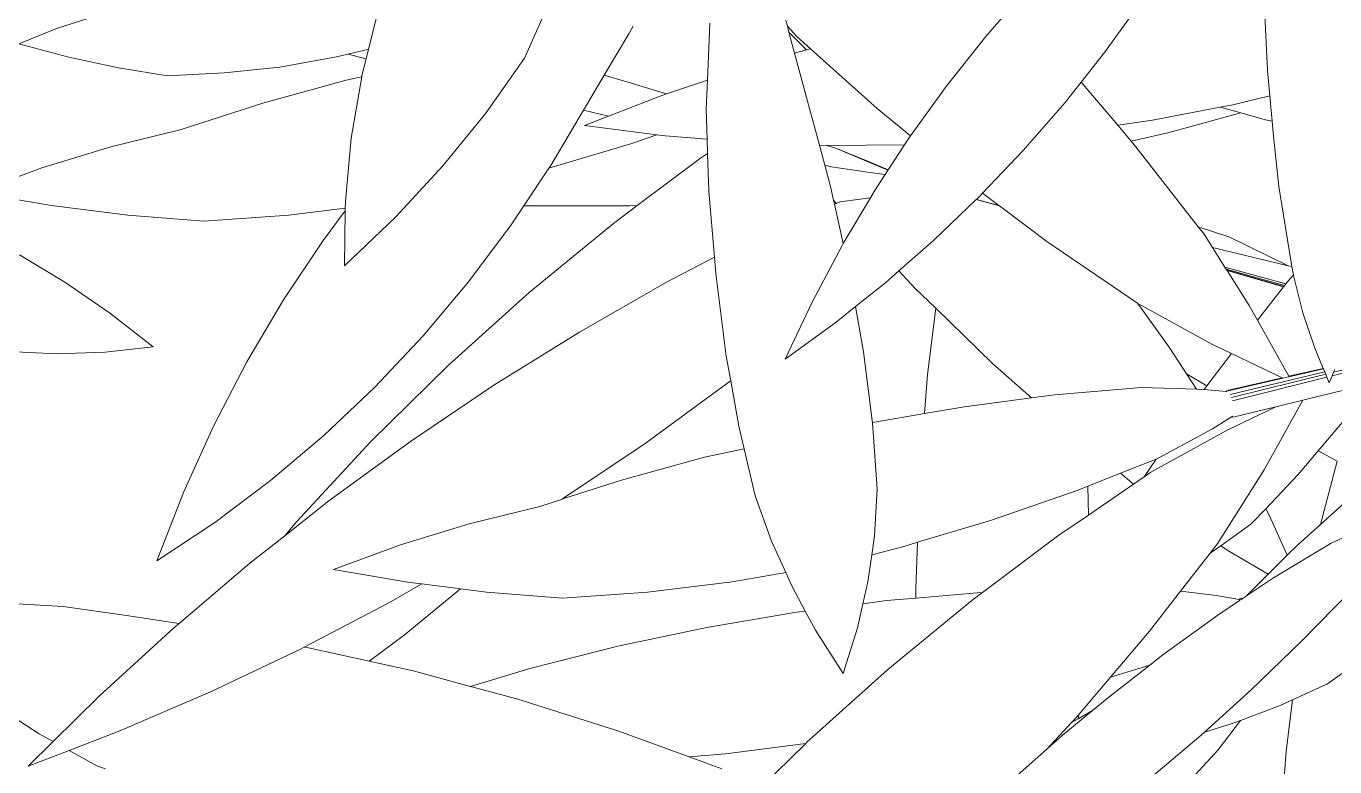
# Model space of a CAD drawing. Header units: millimetres. Extents: x 17 to 218440, y 21 to 53693.
# Drawn here: x 38291.4 to 38529.4, y 25528.7 to 25663.5 of the extents above; entities that cross this region are included whole.
import ezdxf

# ---------------------------------------------------------------- set-up
doc = ezdxf.new("R2010")
doc.units = ezdxf.units.MM
doc.header["$MEASUREMENT"] = 0
doc.layers.add('Edges', color=7, linetype='Continuous', lineweight=18)

# ---------------------------------------------------------------- blocks, each defined once
blk = doc.blocks.new('BAMBOOPLAN')
at = {"layer": 'Edges'}
for p, q in [((-5.0517, 5.3211), (-4.9789, 5.4848)), ((-3.853, 5.3775), (-3.7847, 5.4562)), ((-3.5441, 5.3364), (-3.4474, 5.4706)), ((-3.1207, 5.2898), (-3.1282, 5.4527)), ((-6.2656, 5.3991), (-6.161, 5.4322)), ((-5.4568, 5.345), (-5.4337, 5.4373)), ((-4.5763, 5.2646), (-4.5695, 5.4124)), ((-4.3684, 5.4044), (-4.3727, 5.4205)), ((-6.3661, 5.359), (-6.2656, 5.3991)), ((-4.8443, 5.2777), (-4.7808, 5.3845)), ((-4.7808, 5.3845), (-4.7694, 5.4049)), ((-4.3684, 5.4044), (-4.3434, 5.3778)), ((-4.3642, 5.3889), (-4.3684, 5.4044)), ((-4.3642, 5.3889), (-4.3183, 5.3431)), ((-4.3496, 5.3341), (-4.3642, 5.3889)), ((-4.3434, 5.3778), (-4.3081, 5.3461)), ((-3.9557, 5.2477), (-3.853, 5.3775)), ((-6.3661, 5.359), (-6.2356, 5.3243)), ((-5.5107, 5.3317), (-5.4697, 5.3413)), ((-5.4697, 5.3413), (-5.4568, 5.345)), ((-5.4631, 5.3198), (-5.4568, 5.345)), ((-4.3496, 5.3341), (-4.3183, 5.3431)), ((-4.3183, 5.3431), (-4.3081, 5.3461)), ((-4.3081, 5.3461), (-4.1349, 5.1903)), ((-6.2356, 5.3243), (-6.1065, 5.2963)), ((-5.687, 5.2984), (-5.5402, 5.3248)), ((-5.5402, 5.3248), (-5.5107, 5.3317)), ((-5.5107, 5.3317), (-5.4631, 5.3198)), ((-5.4739, 5.2767), (-5.4631, 5.3198)), ((-5.1519, 5.1788), (-5.0517, 5.3211)), ((-4.3138, 5.2003), (-4.3496, 5.3341)), ((-3.6052, 5.2592), (-3.5441, 5.3364)), ((-6.1065, 5.2963), (-5.979, 5.2752)), ((-5.979, 5.2752), (-5.8322, 5.283)), ((-5.8322, 5.283), (-5.687, 5.2984)), ((-5.5153, 5.264), (-5.4745, 5.2729)), ((-5.5017, 5.1137), (-5.4745, 5.2729)), ((-5.4745, 5.2729), (-5.4739, 5.2767)), ((-4.8882, 5.2039), (-4.8443, 5.2777)), ((-4.8443, 5.2777), (-4.7915, 5.2621)), ((-3.1147, 5.2236), (-3.1207, 5.2898)), ((-5.7312, 5.2045), (-5.5153, 5.264)), ((-4.7915, 5.2621), (-4.6827, 5.2286)), ((-4.6827, 5.2286), (-4.5763, 5.2646)), ((-4.5798, 5.1894), (-4.5763, 5.2646)), ((-4.0483, 5.1193), (-3.9557, 5.2477)), ((-3.6468, 5.2066), (-3.6052, 5.2592)), ((-3.6052, 5.2592), (-3.51, 5.147)), ((-5.9439, 5.1362), (-5.7312, 5.2045)), ((-4.8985, 5.1865), (-4.8882, 5.2039)), ((-4.8335, 5.1704), (-4.6992, 5.223)), ((-4.6992, 5.223), (-4.6827, 5.2286)), ((-3.7554, 5.0816), (-3.6468, 5.2066)), ((-3.2111, 5.2004), (-3.1147, 5.2236)), ((-3.1086, 5.1577), (-3.1147, 5.2236)), ((-5.2635, 5.0413), (-5.1519, 5.1788)), ((-4.9832, 5.0428), (-4.8985, 5.1865)), ((-4.8985, 5.1865), (-4.8335, 5.1704)), ((-4.8955, 5.1462), (-4.8335, 5.1704)), ((-4.577, 5.1105), (-4.5798, 5.1894)), ((-4.2853, 5.0953), (-4.3138, 5.2003)), ((-4.1349, 5.1903), (-4.0483, 5.1193)), ((-3.4194, 5.1602), (-3.2436, 5.1942)), ((-3.3794, 5.1272), (-3.1897, 5.1791)), ((-3.2436, 5.1942), (-3.2111, 5.2004)), ((-3.2436, 5.1942), (-3.1897, 5.1791)), ((-3.1897, 5.1791), (-3.1257, 5.1613)), ((-6.1268, 5.0906), (-5.9439, 5.1362)), ((-4.8955, 5.1462), (-4.7078, 5.1221)), ((-3.51, 5.147), (-3.4194, 5.1602)), ((-3.51, 5.147), (-3.4747, 5.1054)), ((-3.1257, 5.1613), (-3.1086, 5.1577)), ((-3.1059, 5.1275), (-3.1086, 5.1577)), ((-5.517, 4.9487), (-5.5017, 5.1137)), ((-4.7722, 5.0999), (-4.7078, 5.1221)), ((-4.7078, 5.1221), (-4.6864, 5.1194)), ((-4.6864, 5.1194), (-4.577, 5.1105)), ((-4.5758, 5.074), (-4.577, 5.1105)), ((-4.0636, 5.0965), (-4.0524, 5.1135)), ((-4.0524, 5.1135), (-4.0483, 5.1193)), ((-3.4747, 5.1054), (-3.3794, 5.1272)), ((-3.4747, 5.1054), (-3.4627, 5.0912)), ((-3.091, 4.9876), (-3.1059, 5.1275)), ((-6.3056, 5.036), (-6.1268, 5.0906)), ((-4.9883, 5.0351), (-4.7722, 5.0999)), ((-4.5943, 5.0613), (-4.5758, 5.074)), ((-4.5723, 4.9757), (-4.5758, 5.074)), ((-4.2853, 5.0953), (-4.2662, 5.0947)), ((-4.2712, 5.043), (-4.2853, 5.0953)), ((-4.2662, 5.0947), (-4.241, 5.0864)), ((-4.2662, 5.0947), (-4.2643, 5.0946)), ((-4.2643, 5.0946), (-4.0636, 5.0965)), ((-4.241, 5.0864), (-4.1069, 5.0302)), ((-4.241, 5.0864), (-4.1529, 5.051)), ((-4.1065, 5.0308), (-4.0636, 5.0965)), ((-3.8613, 4.9702), (-3.7554, 5.0816)), ((-3.4627, 5.0912), (-3.3004, 4.883)), ((-6.4797, 4.9724), (-6.3056, 5.036)), ((-5.3862, 4.9089), (-5.2635, 5.0413)), ((-5.0532, 4.9376), (-4.9883, 5.0351)), ((-4.9883, 5.0351), (-4.9832, 5.0428)), ((-4.7588, 4.9382), (-4.5943, 5.0613)), ((-4.2712, 5.043), (-4.2539, 5.0392)), ((-4.2561, 4.9875), (-4.2712, 5.043)), ((-4.2539, 5.0392), (-4.1601, 5.0247)), ((-4.1529, 5.051), (-4.1065, 5.0308)), ((-4.1601, 5.0247), (-4.1142, 5.0191)), ((-4.1429, 4.9751), (-4.1142, 5.0191)), ((-4.1142, 5.0191), (-4.1069, 5.0302)), ((-4.1069, 5.0302), (-4.1065, 5.0308)), ((-6.4797, 4.9724), (-6.281, 4.9384)), ((-4.5582, 4.8041), (-4.5723, 4.9757)), ((-4.2484, 4.9526), (-4.2561, 4.9875)), ((-4.1527, 4.9585), (-4.1429, 4.9751)), ((-3.8694, 4.9617), (-3.8613, 4.9702)), ((-3.8613, 4.9702), (-3.8188, 4.9385)), ((-3.0689, 4.8488), (-3.091, 4.9876)), ((-6.281, 4.9384), (-6.0825, 4.9133)), ((-5.5172, 4.9312), (-5.517, 4.9487)), ((-5.0862, 4.8881), (-5.0532, 4.9376)), ((-5.0532, 4.9376), (-4.7779, 4.9373)), ((-4.8205, 4.892), (-4.7588, 4.9382)), ((-4.7779, 4.9373), (-4.7588, 4.9382)), ((-4.2484, 4.9526), (-4.2415, 4.9439)), ((-4.246, 4.9421), (-4.2484, 4.9526)), ((-4.246, 4.9421), (-4.2415, 4.9439)), ((-4.2231, 4.8393), (-4.246, 4.9421)), ((-4.2415, 4.9439), (-4.232, 4.9477)), ((-4.232, 4.9477), (-4.1527, 4.9585)), ((-4.2231, 4.8393), (-4.1527, 4.9585)), ((-3.9886, 4.8472), (-3.8774, 4.954)), ((-3.8774, 4.954), (-3.877, 4.9543)), ((-3.8774, 4.954), (-3.8171, 4.9372)), ((-3.877, 4.9543), (-3.8694, 4.9617)), ((-3.877, 4.9543), (-3.8188, 4.9385)), ((-3.8188, 4.9385), (-3.8171, 4.9372)), ((-3.8171, 4.9372), (-3.6938, 4.8452)), ((-6.0825, 4.9133), (-5.8845, 4.8973)), ((-5.8845, 4.8973), (-5.6638, 4.9137)), ((-5.6638, 4.9137), (-5.5172, 4.9312)), ((-5.5749, 4.8475), (-5.5174, 4.9244)), ((-5.5197, 4.7819), (-5.5174, 4.9244)), ((-5.5197, 4.7819), (-5.3862, 4.9089)), ((-5.5174, 4.9244), (-5.5172, 4.9312)), ((-5.1969, 4.7402), (-5.0862, 4.8881)), ((-5.0391, 4.7125), (-4.8205, 4.892)), ((-3.3004, 4.883), (-3.2184, 4.8565)), ((-3.3004, 4.883), (-3.2872, 4.8661)), ((-3.2872, 4.8661), (-3.2638, 4.8292)), ((-5.6779, 4.6928), (-5.5749, 4.8475)), ((-4.3041, 4.6874), (-4.2269, 4.833)), ((-4.2269, 4.833), (-4.2231, 4.8393)), ((-4.0787, 4.7682), (-3.9886, 4.8472)), ((-3.6938, 4.8452), (-3.4582, 4.6841)), ((-3.2184, 4.8565), (-3.067, 4.782)), ((-3.057, 4.7796), (-3.0689, 4.8488)), ((-4.6826, 4.7389), (-4.5582, 4.8041)), ((-4.5547, 4.7614), (-4.5582, 4.8041)), ((-3.067, 4.782), (-3.2638, 4.8292)), ((-3.2638, 4.8292), (-3.2313, 4.778)), ((13.3422, 4.739), (13.2243, 4.81)), ((-4.5271, 4.5469), (-4.5547, 4.7614)), ((-4.1127, 4.7383), (-4.0787, 4.7682)), ((-4.0787, 4.7682), (-4.0362, 4.7229)), ((-3.2313, 4.778), (-3.073, 4.7348)), ((-3.2313, 4.778), (-3.2281, 4.7729)), ((-3.2281, 4.7729), (-3.0763, 4.7306)), ((-3.2281, 4.7729), (-3.2265, 4.7704)), ((-3.0782, 4.7281), (-3.2265, 4.7704)), ((-3.2265, 4.7704), (-3.2258, 4.7693)), ((-3.0792, 4.7269), (-3.2258, 4.7693)), ((-3.2258, 4.7693), (-3.168, 4.6783)), ((-3.057, 4.7796), (-3.067, 4.782)), ((-3.0534, 4.7585), (-3.057, 4.7796)), ((-5.3151, 4.5994), (-5.1969, 4.7402)), ((-4.909, 4.6094), (-4.6826, 4.7389)), ((-4.1912, 4.6756), (-4.1127, 4.7383)), ((-3.0792, 4.7269), (-3.0782, 4.7281)), ((-3.0782, 4.7281), (-3.0763, 4.7306)), ((-3.0763, 4.7306), (-3.073, 4.7348)), ((-3.073, 4.7348), (-3.0653, 4.7445)), ((-3.0653, 4.7445), (-3.0534, 4.7585)), ((-3.0525, 4.7534), (-3.0534, 4.7585)), ((-3.0288, 4.6596), (-3.0525, 4.7534)), ((13.4579, 4.6593), (13.3422, 4.739)), ((-5.2494, 4.5231), (-5.0391, 4.7125)), ((-4.0362, 4.7229), (-3.9829, 4.6712)), ((-3.1469, 4.6404), (-3.0792, 4.7269)), ((-5.7728, 4.5317), (-5.6779, 4.6928)), ((-4.3745, 4.5388), (-4.3041, 4.6874)), ((-4.2415, 4.6355), (-4.1912, 4.6756)), ((-4.1706, 4.5581), (-4.1912, 4.6756)), ((-4.0041, 4.4987), (-3.9829, 4.6712)), ((-3.9829, 4.6712), (-3.8352, 4.5277)), ((-3.4582, 4.6841), (-3.4573, 4.6836)), ((-3.4573, 4.6836), (-3.3747, 4.5678)), ((-3.4573, 4.6836), (-3.2633, 4.5769)), ((-3.168, 4.6783), (-3.1469, 4.6404)), ((-2.998, 4.5676), (-3.0288, 4.6596)), ((-4.3745, 4.5388), (-4.2415, 4.6355)), ((-3.1469, 4.6404), (-3.0656, 4.4944)), ((13.571, 4.5708), (13.4579, 4.6593)), ((-5.4405, 4.4661), (-5.3151, 4.5994)), ((-5.1311, 4.4712), (-4.909, 4.6094)), ((-4.1478, 4.3792), (-4.1706, 4.5581)), ((-3.3747, 4.5678), (-3.3312, 4.5011)), ((-3.2633, 4.5769), (-3.2144, 4.5535)), ((-2.9758, 4.515), (-2.998, 4.5676)), ((-2.6187, 4.5796), (-2.9526, 4.4959)), ((-2.6171, 4.5865), (-2.9488, 4.5048)), ((13.3214, 4.5532), (13.1962, 4.5588)), ((13.4465, 4.5572), (13.3214, 4.5532)), ((13.571, 4.5708), (13.4465, 4.5572)), ((-5.8595, 4.3646), (-5.7728, 4.5317)), ((-4.5157, 4.4829), (-4.5271, 4.5469)), ((-3.8352, 4.5277), (-3.7343, 4.4383)), ((-3.2783, 4.4693), (-3.2144, 4.5535)), ((-3.2144, 4.5535), (-3.0825, 4.4905)), ((-5.4509, 4.3245), (-5.2494, 4.5231)), ((-4.0119, 4.3975), (-4.0041, 4.4987)), ((-3.3312, 4.5011), (-3.2783, 4.4693)), ((-3.3312, 4.5011), (-3.3049, 4.4609)), ((-3.2251, 4.4578), (-3.0825, 4.4905)), ((-3.2228, 4.4563), (-3.0805, 4.4896)), ((-2.972, 4.5059), (-3.2173, 4.4468)), ((-2.9694, 4.4997), (-3.2145, 4.4393)), ((-2.9663, 4.4924), (-3.2119, 4.4308)), ((-3.0825, 4.4905), (-3.0805, 4.4896)), ((-3.0805, 4.4896), (-3.0649, 4.4932)), ((-3.0656, 4.4944), (-2.9758, 4.515)), ((-3.0656, 4.4944), (-3.0649, 4.4932)), ((-3.0649, 4.4932), (-2.9754, 4.5141)), ((-2.9754, 4.5141), (-2.9758, 4.515)), ((-2.972, 4.5059), (-2.9754, 4.5141)), ((-2.9694, 4.4997), (-2.972, 4.5059)), ((-2.9663, 4.4924), (-2.9694, 4.4997)), ((-2.9601, 4.4778), (-2.9663, 4.4924)), ((-2.9601, 4.4778), (-2.9526, 4.4959)), ((-2.9526, 4.4959), (-2.9488, 4.5048)), ((-2.9488, 4.5048), (-2.9457, 4.5123)), ((-5.5727, 4.3406), (-5.4405, 4.4661)), ((-5.3482, 4.3247), (-5.1311, 4.4712)), ((-4.7381, 4.3199), (-4.5265, 4.4744)), ((-4.5265, 4.4744), (-4.5157, 4.4829)), ((-4.4947, 4.3651), (-4.5157, 4.4829)), ((-3.6744, 4.4462), (-3.4479, 4.4655)), ((-3.4479, 4.4655), (-3.3049, 4.4609)), ((-3.3049, 4.4609), (-3.2877, 4.4603)), ((-3.2877, 4.4603), (-3.2853, 4.4601)), ((-3.2853, 4.4601), (-3.2783, 4.4693)), ((-3.2853, 4.4601), (-3.2281, 4.4547)), ((-3.2268, 4.457), (-3.2281, 4.4547)), ((-3.2251, 4.4578), (-3.2268, 4.457)), ((-3.0286, 4.4321), (-2.8762, 4.4692)), ((-3.9082, 4.4154), (-3.7343, 4.4383)), ((-3.7343, 4.4383), (-3.6744, 4.4462)), ((-3.2281, 4.4547), (-3.2255, 4.4545)), ((-3.129, 4.2513), (-3.0286, 4.4321)), ((-3.0987, 4.4151), (-3.0286, 4.4321)), ((-4.1409, 4.3752), (-4.0119, 4.3975)), ((-4.0119, 4.3975), (-3.9082, 4.4154)), ((-3.2634, 4.3577), (-3.2123, 4.3896)), ((-3.2258, 4.3541), (-3.0987, 4.4151)), ((-3.2123, 4.3896), (-3.2104, 4.3908)), ((-3.2098, 4.388), (-3.2123, 4.3896)), ((-3.2098, 4.388), (-3.0987, 4.4151)), ((-5.9378, 4.192), (-5.8595, 4.3646)), ((-4.481, 4.3062), (-4.4947, 4.3651)), ((-4.1475, 4.3737), (-4.1478, 4.3792)), ((-4.1475, 4.3737), (-4.1409, 4.3752)), ((-4.1352, 4.2005), (-4.1475, 4.3737)), ((-3.4235, 4.245), (-3.2258, 4.3541)), ((-3.4044, 4.2814), (-3.2634, 4.3577)), ((-2.9886, 4.3008), (-2.9257, 4.3747)), ((-5.7115, 4.2233), (-5.5727, 4.3406)), ((-5.6431, 4.117), (-5.4509, 4.3245)), ((-5.5599, 4.1702), (-5.3482, 4.3247)), ((-4.9498, 4.1771), (-4.7381, 4.3199)), ((-4.5835, 4.2838), (-4.481, 4.3062)), ((-4.4525, 4.184), (-4.481, 4.3062)), ((-3.0411, 4.2392), (-2.9886, 4.3008)), ((-2.9886, 4.3008), (-2.9395, 4.2733)), ((-4.7994, 4.2243), (-4.5835, 4.2838)), ((-3.503, 4.2421), (-3.4104, 4.279)), ((-3.4408, 4.2331), (-3.4104, 4.279)), ((-3.4104, 4.279), (-3.4044, 4.2814)), ((-3.2497, 4.0605), (-3.129, 4.2513)), ((-2.9832, 4.1088), (-2.9395, 4.2733)), ((-5.8565, 4.1144), (-5.7115, 4.2233)), ((-4.9516, 4.1755), (-4.7994, 4.2243)), ((-3.5872, 4.2086), (-3.503, 4.2421)), ((-3.503, 4.2421), (-3.4686, 4.2141)), ((-3.4686, 4.2141), (-3.4408, 4.2331)), ((-3.4408, 4.2331), (-3.4235, 4.245)), ((-3.1254, 4.1502), (-3.0411, 4.2392)), ((-6.0073, 4.0142), (-5.9378, 4.192)), ((-4.4098, 4.0661), (-4.4525, 4.184)), ((-4.1423, 4.0799), (-4.1352, 4.2005)), ((-3.8404, 4.1197), (-3.6156, 4.1973)), ((-3.6156, 4.1973), (-3.5872, 4.2086)), ((-3.5862, 4.1334), (-3.5872, 4.2086)), ((-3.5862, 4.1334), (-3.4686, 4.2141)), ((-5.6747, 4.0797), (-5.5599, 4.1702)), ((-5.195, 4.1104), (-5.0121, 4.1561)), ((-5.0121, 4.1561), (-4.9527, 4.1751)), ((-4.9527, 4.1751), (-4.9498, 4.1771)), ((-4.9527, 4.1751), (-4.9516, 4.1755)), ((-4.9516, 4.1755), (-4.9498, 4.1771)), ((-3.1638, 4.1097), (-3.1254, 4.1502)), ((-3.1254, 4.1502), (-3.1157, 4.1316)), ((-2.9832, 4.1088), (-2.9032, 4.1806)), ((-5.6747, 4.0797), (-5.6431, 4.117)), ((-4.0305, 4.0627), (-3.8404, 4.1197)), ((-3.6625, 4.0811), (-3.5862, 4.1334)), ((-3.1157, 4.1316), (-3.0693, 4.029)), ((-6.0073, 4.0142), (-5.8565, 4.1144)), ((-5.3738, 4.0558), (-5.195, 4.1104)), ((-3.2423, 4.054), (-3.1638, 4.1097)), ((-3.0428, 4.0554), (-2.9832, 4.1088)), ((-2.9554, 4.0605), (-2.8376, 4.1145)), ((-5.7656, 4.0081), (-5.6747, 4.0797)), ((-5.5479, 3.9922), (-5.3738, 4.0558)), ((-4.3728, 3.984), (-4.4098, 4.0661)), ((-4.1493, 4.0306), (-4.1423, 4.0799)), ((-4.1493, 4.0306), (-4.0685, 4.0513)), ((-4.0685, 4.0513), (-4.0305, 4.0627)), ((-4.0343, 3.9423), (-4.0305, 4.0627)), ((-3.8612, 3.9324), (-3.6625, 4.0811)), ((-3.27, 4.0344), (-3.2497, 4.0605)), ((-3.27, 4.0344), (-3.2423, 4.054)), ((-3.2423, 4.054), (-3.2191, 4.0385)), ((-3.1048, 3.9706), (-2.9554, 4.0605)), ((-3.0693, 4.029), (-3.0428, 4.0554)), ((-4.1594, 3.9597), (-4.1493, 4.0306)), ((-3.3469, 3.9354), (-3.27, 4.0344)), ((-3.2191, 4.0385), (-3.1188, 3.9798)), ((-3.1188, 3.9798), (-3.0693, 4.029)), ((-5.9493, 3.852), (-5.7656, 4.0081)), ((-5.5479, 3.9922), (-5.3493, 3.9582)), ((-4.5122, 3.9597), (-4.3728, 3.984)), ((-4.3572, 3.9495), (-4.3728, 3.984)), ((-3.1756, 3.9233), (-3.1188, 3.9798)), ((-5.4037, 3.9057), (-5.3186, 3.9544)), ((-5.3493, 3.9582), (-5.3186, 3.9544)), ((-5.3186, 3.9544), (-5.2176, 3.9416)), ((-4.732, 3.9335), (-4.5122, 3.9597)), ((-4.3218, 3.884), (-4.3572, 3.9495)), ((-4.1722, 3.9032), (-4.1594, 3.9597)), ((-3.1756, 3.9233), (-3.1048, 3.9706)), ((-5.3644, 3.8211), (-5.2176, 3.9416)), ((-5.2176, 3.9416), (-5.1507, 3.9332)), ((-5.1507, 3.9332), (-4.9527, 3.9171)), ((-4.9527, 3.9171), (-4.732, 3.9335)), ((-4.1722, 3.9032), (-4.1106, 3.9111)), ((-4.1106, 3.9111), (-4.0347, 3.9178)), ((-4.1073, 3.7323), (-3.8888, 3.9118)), ((-4.0347, 3.9178), (-4.0343, 3.9423)), ((-4.0347, 3.9178), (-3.8753, 3.9317)), ((-3.8888, 3.9118), (-3.8612, 3.9324)), ((-3.8753, 3.9317), (-3.8612, 3.9324)), ((-3.4275, 3.8317), (-3.3469, 3.9354)), ((-3.3469, 3.9354), (-3.2532, 3.9244)), ((-3.2532, 3.9244), (-3.1943, 3.9139)), ((-3.2498, 3.8736), (-3.1934, 3.9113)), ((-3.1928, 3.916), (-3.1943, 3.9139)), ((-3.1943, 3.9139), (-3.1918, 3.9134)), ((-3.1934, 3.9113), (-3.1875, 3.9153)), ((-3.191, 3.9167), (-3.1928, 3.916)), ((-3.191, 3.9167), (-3.1837, 3.9178)), ((-3.1889, 3.9151), (-3.1875, 3.9153)), ((-3.1875, 3.9153), (-3.1837, 3.9178)), ((-3.1837, 3.9178), (-3.1758, 3.9231)), ((-3.1758, 3.9231), (-3.1756, 3.9233)), ((-3.0315, 3.807), (-2.9011, 3.9395)), ((-6.4151, 3.9058), (-6.2501, 3.8956)), ((-6.2501, 3.8956), (-6.0862, 3.8728)), ((-5.6238, 3.7905), (-5.4037, 3.9057)), ((-4.5781, 3.8414), (-4.345, 3.881)), ((-4.345, 3.881), (-4.3218, 3.884)), ((-4.2951, 3.8346), (-4.3218, 3.884)), ((-4.1864, 3.8402), (-4.1722, 3.9032)), ((-6.0862, 3.8728), (-5.9493, 3.852)), ((-5.9647, 3.8388), (-5.9493, 3.852)), ((-3.3927, 3.7698), (-3.2498, 3.8736)), ((-6.1569, 3.6628), (-5.9647, 3.8388)), ((-5.4549, 3.7533), (-5.3644, 3.8211)), ((-4.8091, 3.7924), (-4.5781, 3.8414)), ((-4.2234, 3.7217), (-4.2951, 3.8346)), ((-4.2234, 3.7217), (-4.1864, 3.8402)), ((-3.5286, 3.7122), (-3.4275, 3.8317)), ((-5.8674, 3.6739), (-5.6339, 3.7852)), ((-5.6339, 3.7852), (-5.6238, 3.7905)), ((-5.6238, 3.7905), (-5.6131, 3.7883)), ((-5.6131, 3.7883), (-5.4549, 3.7533)), ((-5.0376, 3.7343), (-4.8091, 3.7924)), ((-3.1636, 3.6787), (-3.0315, 3.807)), ((-2.9644, 3.6944), (-2.8311, 3.79)), ((-5.4549, 3.7533), (-5.3409, 3.7282)), ((-3.5332, 3.6597), (-3.4267, 3.7431)), ((-3.5286, 3.7122), (-3.4267, 3.7431)), ((-3.4267, 3.7431), (-3.3927, 3.7698)), ((-5.3409, 3.7282), (-5.1921, 3.6881)), ((-5.1921, 3.6881), (-5.0376, 3.7343)), ((-4.3176, 3.5429), (-4.1073, 3.7323)), ((-3.61, 3.6159), (-3.5286, 3.7122)), ((-6.1034, 3.5723), (-5.8674, 3.6739)), ((-5.1921, 3.6881), (-5.0719, 3.6558)), ((-3.284, 3.5695), (-3.1636, 3.6787)), ((-3.0558, 3.6528), (-2.9644, 3.6944)), ((-6.4617, 3.6613), (-6.3131, 3.565)), ((-6.2765, 3.5447), (-6.1569, 3.6628)), ((-5.0719, 3.6558), (-4.8066, 3.5714)), ((-3.5751, 3.6254), (-3.5332, 3.6597)), ((-3.088, 3.6382), (-3.0558, 3.6528)), ((-3.0723, 3.5185), (-3.0558, 3.6528)), ((-3.6543, 3.5606), (-3.5751, 3.6254)), ((-3.6302, 3.594), (-3.6113, 3.6145)), ((-3.6126, 3.6041), (-3.5751, 3.6254)), ((-3.6126, 3.6041), (-3.6113, 3.6145)), ((-3.6113, 3.6145), (-3.61, 3.6159)), ((-3.1907, 3.5997), (-3.088, 3.6382)), ((-6.2349, 3.5216), (-6.1034, 3.5723)), ((-4.8066, 3.5714), (-4.6235, 3.5047)), ((-3.6932, 3.5261), (-3.6302, 3.594)), ((-3.6302, 3.594), (-3.6126, 3.6041)), ((-3.284, 3.5695), (-3.2173, 3.5897)), ((-3.2488, 3.5229), (-3.1907, 3.5997)), ((-3.2173, 3.5897), (-3.1907, 3.5997)), ((-6.3416, 3.4805), (-6.2765, 3.5447)), ((-6.3131, 3.565), (-6.2765, 3.5447)), ((-4.5291, 3.513), (-4.3208, 3.5398)), ((-4.437, 3.4253), (-4.3208, 3.5398)), ((-4.3208, 3.5398), (-4.3176, 3.5429)), ((-3.6932, 3.5261), (-3.6543, 3.5606)), ((-3.4378, 3.439), (-3.2991, 3.5559)), ((-3.2991, 3.5559), (-3.284, 3.5695)), ((-6.3416, 3.4805), (-6.2349, 3.5216)), ((-6.2349, 3.5216), (-6.1609, 3.4806)), ((-4.6235, 3.5047), (-4.5291, 3.513)), ((-4.6235, 3.5047), (-4.5384, 3.4737)), ((-3.7724, 3.4558), (-3.6932, 3.5261)), ((-3.4452, 3.3098), (-3.2488, 3.5229)), ((-3.0937, 3.2407), (-3.0723, 3.5185)), ((-6.1609, 3.4806), (-6.1405, 3.474))]:
    blk.add_line(p, q, dxfattribs=at)

msp = doc.modelspace()

# ---------------------------------------------------------------- block references
at = {"xscale": 69.97983938875464, "yscale": 69.97983938875464, "zscale": 69.97983938875464}
for p in [(37364.82, 25285.23), (38735.58, 25285.23)]:
    msp.add_blockref('BAMBOOPLAN', p, dxfattribs=at)

doc.saveas('drawing.dxf')
